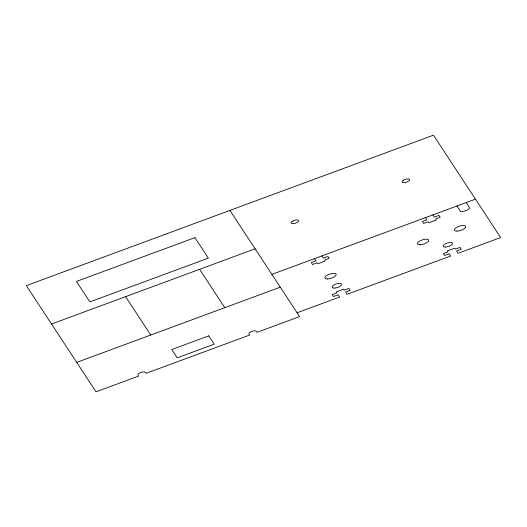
<?xml version="1.0" encoding="UTF-8"?>
<svg xmlns="http://www.w3.org/2000/svg" width="527" height="527" viewBox="0 0 527 527"><rect width="100%" height="100%" fill="white"/><g stroke="black" fill="none" stroke-linecap="round" stroke-linejoin="round"><path stroke-width="0.79" d="M229.91 210.398L299.599 316.602L257.031 332.326L256.399 331.364A3.966 1.482 -18.1 0 0 254.725 330.864L253.823 330.943A3.966 1.482 -18.1 0 0 250.121 332.313L249.488 332.794A3.966 1.482 -18.1 0 0 249.001 334.105L249.627 335.06L145.992 373.353L145.353 372.378A3.966 1.482 -18.1 0 0 143.64 371.891L142.731 371.976A3.966 1.482 -18.1 0 0 139.042 373.366L138.423 373.854A3.966 1.482 -18.1 0 0 137.975 375.152L138.588 376.094L96.026 391.818L26.35 285.634L433.484 135.182L500.65 237.545L458.088 253.276L456.619 251.036L461.244 249.324L459.985 247.407L455.354 249.113L454.729 248.158L447.324 250.892L447.957 251.853L443.326 253.559L444.584 255.476L449.215 253.77L450.684 256.01L347.049 294.303L345.58 292.063L350.205 290.351L348.946 288.434L344.315 290.146L343.69 289.185L336.285 291.918L336.918 292.88L332.287 294.586L333.545 296.51L338.176 294.797L339.645 297.037L297.076 312.768M51.541 324.019L255.108 248.803M271.892 274.376L475.459 199.16M76.718 362.385L280.285 287.169M466.211 202.579L469.774 208.02A5.613 2.101 -18.1 0 1 465.782 210.688A5.613 2.101 -18.1 0 1 460.526 211.439L456.955 205.998M432.898 214.884L434.367 217.124L438.991 215.418L440.256 217.335L435.625 219.048L436.257 220.003L428.853 222.743L428.22 221.781L423.596 223.488L422.338 221.571L426.962 219.864L425.493 217.625M321.859 255.918L323.328 258.158L327.952 256.445L329.217 258.362L324.586 260.075L325.218 261.036L317.814 263.77L317.188 262.808L312.557 264.521L311.299 262.598L315.923 260.891L314.454 258.652M199.588 269.29L224.779 307.682M125.564 296.642L150.755 335.034M292.281 221.353L291.648 221.841A3.966 1.482 -18.1 0 0 292.834 223.646L293.737 223.567A3.966 1.482 -18.1 0 0 297.439 222.203L298.071 221.715A3.966 1.482 -18.1 0 0 296.885 219.904L295.983 219.983A3.966 1.482 -18.1 0 0 292.281 221.353M403.32 180.326L402.687 180.807A3.966 1.482 -18.1 0 0 403.873 182.619L404.776 182.54A3.966 1.482 -18.1 0 0 408.478 181.169L409.11 180.682A3.966 1.482 -18.1 0 0 407.918 178.877L407.022 178.956A3.966 1.482 -18.1 0 0 403.32 180.326M194.911 237.657L76.474 281.425L89.906 301.892L208.343 258.131L194.911 237.657M208.758 335.857L171.749 349.533L177.204 357.846L214.219 344.171L208.758 335.857M334.434 288.091A4.954 1.858 -18.1 0 0 341.582 284.455A4.954 1.858 -18.1 0 0 334.5 284.712A4.954 1.858 -18.1 0 0 334.434 288.091M445.348 247.064A4.954 1.858 -18.1 0 0 452.621 243.487A4.954 1.858 -18.1 0 0 445.664 243.626A4.954 1.858 -18.1 0 0 445.348 247.064M457.054 231.096A5.942 2.227 -18.1 0 0 465.776 226.808A5.942 2.227 -18.1 0 0 457.436 226.966A5.942 2.227 -18.1 0 0 457.054 231.096M420.039 244.772A5.942 2.227 -18.1 0 0 428.761 240.483A5.942 2.227 -18.1 0 0 420.421 240.641A5.942 2.227 -18.1 0 0 420.039 244.772M327.504 278.967A5.942 2.227 -18.1 0 0 336.233 274.672A5.942 2.227 -18.1 0 0 327.886 274.837A5.942 2.227 -18.1 0 0 327.504 278.967"/></g></svg>
